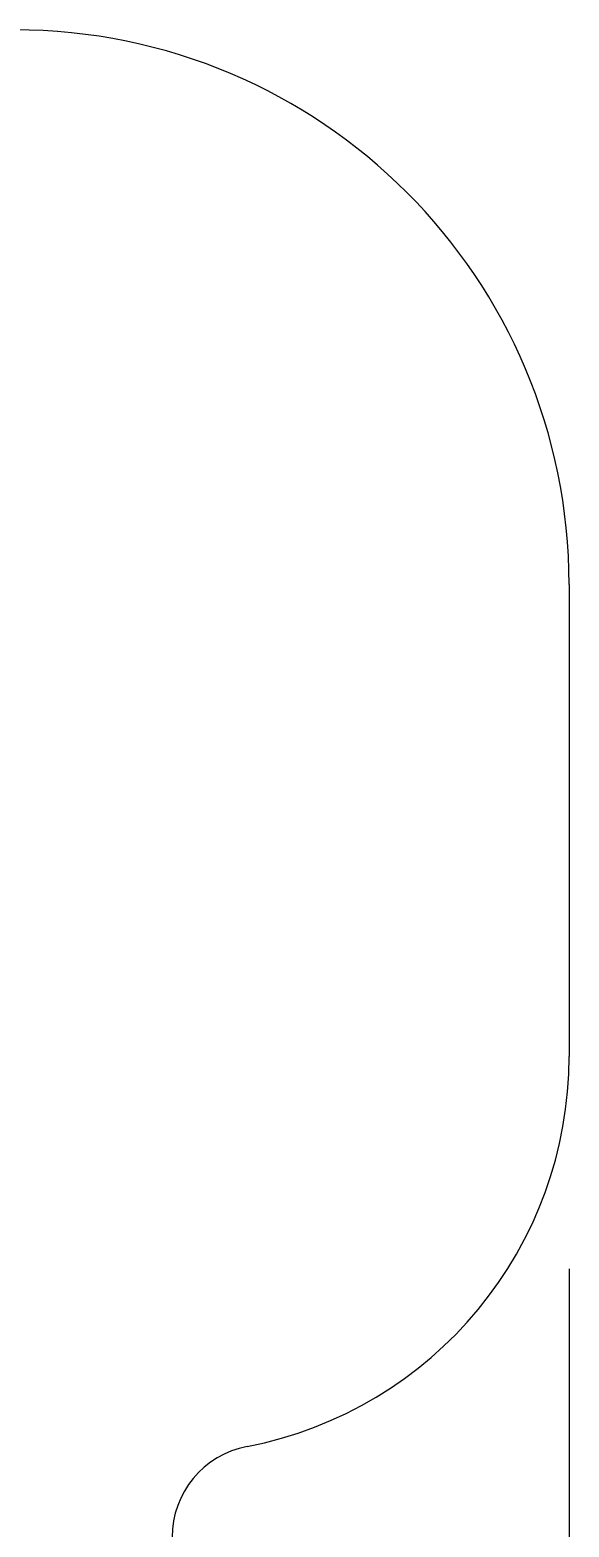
# Model space of a CAD drawing. Header units: millimetres. Extents: x -3322 to 2846, y -3947 to 2400.
# Drawn here: x 1387 to 2846, y -1649 to 2400 of the extents above; entities that cross this region are included whole.
import ezdxf

# ---------------------------------------------------------------- set-up
doc = ezdxf.new("R2010")
doc.units = ezdxf.units.MM
doc.layers.add('DIKOM_ЗОНА', color=80, linetype='Continuous')
doc.layers.add('DIKOM_РАЗМЕР_ЗОНА', color=7, linetype='Continuous')
doc.styles.add('style1', font='arial.ttf', dxfattribs={"width": 0.8})
doc.dimstyles.new('1-50', dxfattribs={"dimtxt": 300, "dimasz": 200, "dimexe": 100, "dimexo": 0, "dimgap": 100, "dimtad": 1, "dimtxsty": 'style1', "dimcen": 200, "dimclrd": 7, "dimclre": 7, "dimclrt": 7, "dimadec": 1, "dimazin": 2, "dimtfac": 1, "dimtmove": 0, "dimatfit": 2, "dimfxl": 0, "dimlwd": 25, "dimlwe": 18, "dimarcsym": 0})

# ---------------------------------------------------------------- blocks, each defined once
blk = doc.blocks.new('*D3')
at = {"layer": 'Defpoints', "color": 0, "transparency": 16777216}
for p in [(-2554.4, -822.4), (2845.6, -950.2), (-2554.4, -3846.7)]:
    blk.add_point(p, dxfattribs=at)
at = {"layer": 'DIKOM_РАЗМЕР_ЗОНА', "color": 7, "lineweight": 18, "transparency": 16777216}
for p, q in [((-2554.4, -822.4), (-2554.4, -3946.7)), ((2845.6, -950.2), (2845.6, -3946.7))]:
    blk.add_line(p, q, dxfattribs=at)
at = {"layer": 'DIKOM_РАЗМЕР_ЗОНА', "color": 7, "lineweight": 25, "transparency": 16777216}
blk.add_line((2645.6, -3846.7), (-2354.4, -3846.7), dxfattribs=at)
at = {"layer": 'DIKOM_РАЗМЕР_ЗОНА', "color": 7, "transparency": 16777216}
for points in [[(-2354.4, -3813.4), (-2354.4, -3880), (-2554.4, -3846.7)], [(2645.6, -3813.4), (2645.6, -3880), (2845.6, -3846.7)]]:
    blk.add_solid(points, dxfattribs=at)
at = {"layer": 'DIKOM_РАЗМЕР_ЗОНА', "color": 7, "transparency": 16777216, "insert": (-4.4, -3593.5), "char_height": 300, "attachment_point": 5, "style": 'style1'}
blk.add_mtext('5400', dxfattribs=at)

msp = doc.modelspace()

# ---------------------------------------------------------------- linework, layer by layer
at = {"layer": 'DIKOM_ЗОНА', "color": 3, "lineweight": 15}
msp.add_line((2845.613, 899.827), (2845.613, -376.063), dxfattribs=at)
for centre, radius, start, end in [((1345.613, 899.827), 1500, 0, 90), ((1771.502, -376.063), 1074.111, 280.883111, 0), ((2021.502, -1676.359), 250, 100.883111, 180)]:
    msp.add_arc(centre, radius, start, end, dxfattribs=at)

# ---------------------------------------------------------------- dimensions: what is measured, and where the dimension line sits
at = {"layer": 'DIKOM_РАЗМЕР_ЗОНА'}
dim = msp.add_linear_dim(base=(-2554.387, -3846.711), p1=(2845.613, -950.173), p2=(-2554.387, -822.437), dimstyle='1-50', dxfattribs=at)
dim.commit()
dim.dimension.update_dxf_attribs({"geometry": '*D3', "text_midpoint": (-4.387, -3846.711), "dimtype": 160})

doc.saveas('drawing.dxf')
